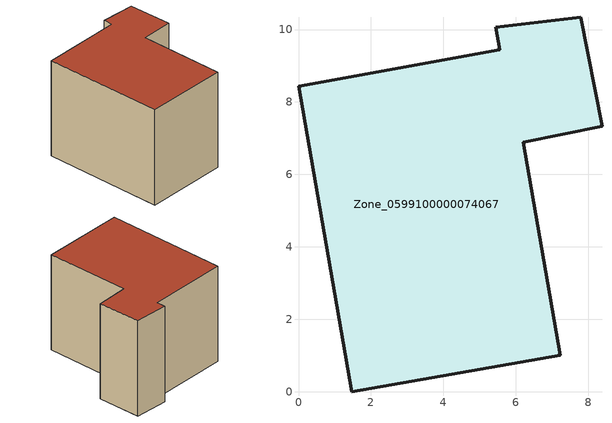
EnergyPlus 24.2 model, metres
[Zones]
Zone_0599100000074067
 floor ground (C_G): 8.38,7.33 6.2,6.89 7.23,1 1.47,0 0,8.44 5.56,9.44 5.45,10.06 7.79,10.34 z0
 wall outside (C_F): 6.2,6.89 8.38,7.33 7.79,10.34 5.45,10.06 5.56,9.44 0,8.44 1.47,0 7.23,1 6.2,6.89 z0:6.97
 roof outside (C_R): 7.79,10.34 5.45,10.06 5.56,9.44 0,8.44 1.47,0 7.23,1 6.2,6.89 8.38,7.33 z6.97
[BUILDING]
Pand.0599100000074067: North Axis=0; Terrain=City; Loads Convergence Tolerance Value=0.04; Temperature Convergence Tolerance Value=0.4; Solar Distribution=FullExterior; Maximum Number of Warmup Days=25; Minimum Number of Warmup Days=1
[Site:Location]
Rotterdam.The.Hague.AP_ZH_NLD Design_Conditions: Latitude=51.96; Longitude=4.45; Time Zone=1; Elevation=-4.5
[SITE:GROUNDTEMPERATURE:BUILDINGSURFACE]
18, 18, 18, 18, 18, 18, 18, 18, 18, 18, 18, 18
[MATERIAL] Thermal Absorptance=0.9; Solar Absorptance=0.7; Visible Absorptance=0.7
Name | Roughness | Thickness | Conductivity | Density | Specific Heat
G.TI.1946 | MediumSmooth | 0.15 | 1 | 540 | 1210
F.TI.1946 | Rough | 0.3 | 0.857143 | 1920 | 840
R.TI.1946 | MediumRough | 0.2 | 0.1 | 1500 | 1000
[CONSTRUCTION]
C_G: G.TI.1946
C_F: F.TI.1946
C_R: R.TI.1946
[ZONE]
Zone_0599100000074067: Type=1; Multiplier=1; Ceiling Height=Autocalculate; Volume=Autocalculate; Floor Area=autocalculate; Part of Total Floor Area=Yes
[ZONEINFILTRATION:DESIGNFLOWRATE]
Infil_Zone_0599100000074067: Zone or ZoneList or Space or SpaceList=Zone_0599100000074067; Schedule=AlwaysOn; Design Flow Rate Calculation Method=Flow/Area; Flow Rate per Floor Area=0.003; Constant Term Coefficient=1; Temperature Term Coefficient=0; Velocity Term Coefficient=0; Velocity Squared Term Coefficient=0
[HVACTEMPLATE:ZONE:IDEALLOADSAIRSYSTEM]
Zone_0599100000074067: Maximum Heating Supply Air Temperature=50; Minimum Cooling Supply Air Temperature=13; Maximum Heating Supply Air Humidity Ratio=0.0156; Minimum Cooling Supply Air Humidity Ratio=0.0077; Heating Limit=NoLimit; Cooling Limit=NoLimit; Dehumidification Control Type=ConstantSensibleHeatRatio; Cooling Sensible Heat Ratio=0.7; Dehumidification Setpoint=60; Humidification Control Type=None; Humidification Setpoint=30; Outdoor Air Method=None; Outdoor Air Flow Rate per Person=0.00944; Outdoor Air Flow Rate per Zone Floor Area=0; Outdoor Air Flow Rate per Zone=0; Demand Controlled Ventilation Type=None; Outdoor Air Economizer Type=NoEconomizer; Heat Recovery Type=None; Sensible Heat Recovery Effectiveness=0.7; Latent Heat Recovery Effectiveness=0.65
[ZONECONTROL:THERMOSTAT]
ThermostatControl_Zone_0599100000074067: Zone or ZoneList=Zone_0599100000074067; Control Type Schedule=DualSetpointControlType; Control 1=Thermostat_Zone_0599100000074067; Temperature Difference Between Cutout And Setpoint=0
[THERMOSTATSETPOINT:DUALSETPOINT]
Thermostat_Zone_0599100000074067: Heating Setpoint Temperature Schedule=HeatingSetpoint_Zone_0599100000074067; Cooling Setpoint Temperature Schedule=CoolingSetpoint_Zone_0599100000074067
[SCHEDULE:COMPACT]
HeatingSetpoint_Zone_0599100000074067: Through: 12/31, For: AllDays, Until: 24:00, 21
CoolingSetpoint_Zone_0599100000074067: Through: 12/31, For: AllDays, Until: 24:00, 24
DualSetpointControlType: Through: 12/31, For: AllDays, Until: 24:00, 4
AlwaysOn: Through: 12/31, For: AllDays, Until: 24:00, 1
